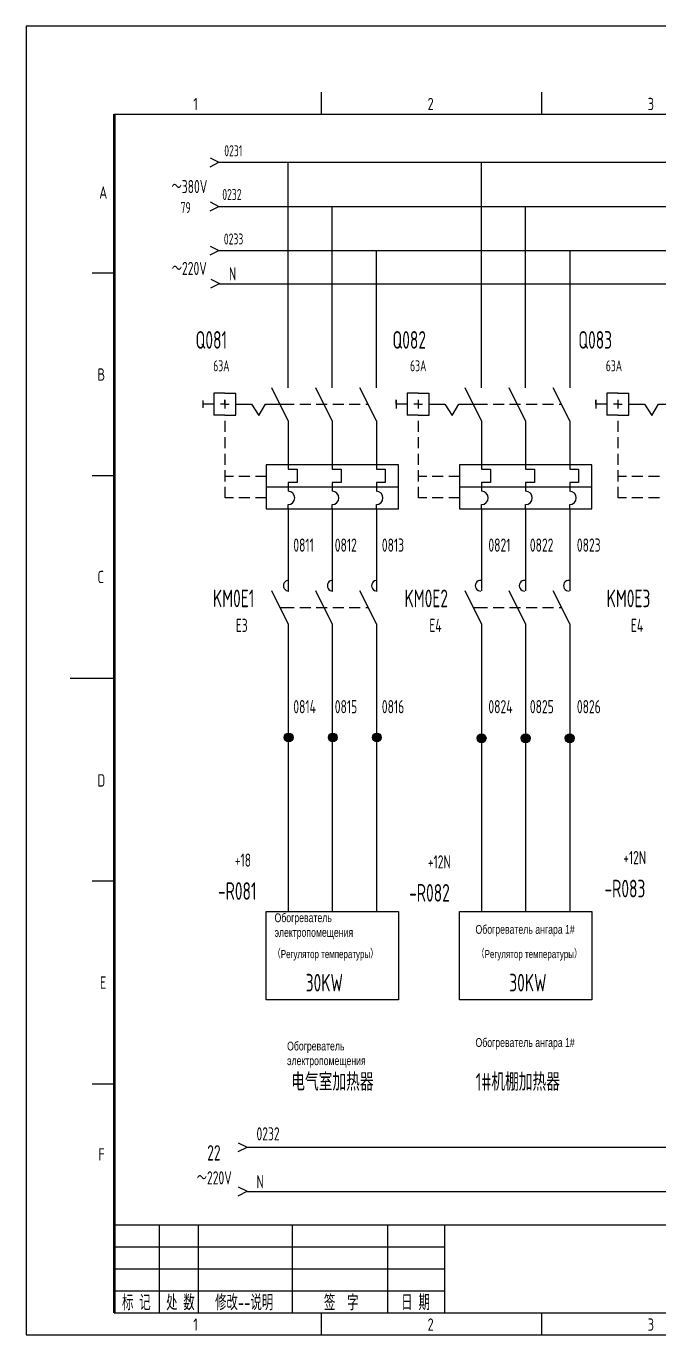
# Model space of a CAD drawing. Header units: millimetres. Extents: x 743 to 25007, y -5378 to 2245.
# Drawn here: x 5319 to 5462.5, y -697.1 to -400.1 of the extents above; entities that cross this region are included whole.
import ezdxf
from ezdxf.enums import TextEntityAlignment as Align

# ---------------------------------------------------------------- set-up
doc = ezdxf.new("R2010")
doc.units = ezdxf.units.MM
doc.header["$LTSCALE"] = 10
doc.header["$MEASUREMENT"] = 0
doc.linetypes.add('DASHED2', pattern=[0.375, 0.25, -0.125])
doc.linetypes.add('HIDDEN', pattern=[0.375, 0.25, -0.125])
for name, color, linetype in [('01', 7, 'Continuous'), ('CONTINUOUS', 7, 'Continuous'), ('DASHED', 7, 'HIDDEN')]:
    doc.layers.add(name, color=color, linetype=linetype)
doc.styles.add('ROMAN', font='ROMANC.shx', dxfattribs={"width": 0.7, "height": 0.7})
doc.styles.get("Standard").update_dxf_attribs({"font": 'isocp', "width": 0.707, "bigfont": 'intecad.shx'})

msp = doc.modelspace()

# ---------------------------------------------------------------- hatches: boundary and pattern name
at = {"linetype": 'HIDDEN'}
h = msp.add_hatch(color=0, dxfattribs=at)
edge = h.paths.add_edge_path()
edge.add_arc((5378.54, -561.53), 1, 0, 360)
h = msp.add_hatch(color=0, dxfattribs=at)
edge = h.paths.add_edge_path()
edge.add_arc((5388.54, -561.53), 1, 0, 360)
h = msp.add_hatch(color=0, dxfattribs=at)
edge = h.paths.add_edge_path()
edge.add_arc((5398.54, -561.53), 1, 0, 360)
h = msp.add_hatch(color=0, dxfattribs=at)
edge = h.paths.add_edge_path()
edge.add_arc((5422.32, -561.72), 1, 0, 360)
h = msp.add_hatch(color=0, dxfattribs=at)
edge = h.paths.add_edge_path()
edge.add_arc((5432.32, -561.72), 1, 0, 360)
h = msp.add_hatch(color=0, dxfattribs=at)
edge = h.paths.add_edge_path()
edge.add_arc((5442.32, -561.72), 1, 0, 360)

# ---------------------------------------------------------------- linework, layer by layer
at = {"linetype": 'DASHED2'}
msp.add_line((5359.07, -485.08), (5359.07, -486.7), dxfattribs=at)
at = {"layer": 'CONTINUOUS', "color": 3}
for p, q in [((5738.96, -400.11), (5318.96, -400.11)), ((5318.96, -400.11), (5318.96, -697.11)), ((5318.96, -697.11), (5738.96, -697.11))]:
    msp.add_line(p, q, dxfattribs=at)
at = {"layer": 'CONTINUOUS', "linetype": 'Continuous'}
for p, q in [((5385.96, -420.11), (5385.96, -415.11)), ((5435.96, -420.11), (5435.96, -415.11)), ((5333.96, -456.11), (5338.96, -456.11)), ((5333.96, -502.11), (5338.96, -502.11)), ((5328.96, -548.11), (5338.96, -548.11)), ((5333.96, -594.11), (5338.96, -594.11)), ((5333.96, -640.11), (5338.96, -640.11)), ((5338.96, -672.11), (5733.96, -672.11)), ((5349.24, -692.11), (5349.24, -672.11)), ((5358.06, -692.11), (5358.06, -672.11)), ((5379.3, -672.11), (5379.3, -692.11)), ((5400.96, -672.11), (5400.96, -692.11)), ((5413.96, -692.11), (5413.96, -672.11)), ((5338.96, -677.11), (5413.96, -677.11)), ((5338.96, -682.11), (5413.96, -682.11)), ((5338.96, -687.11), (5413.96, -687.11)), ((5385.96, -697.11), (5385.96, -692.11)), ((5435.96, -697.11), (5435.96, -692.11))]:
    msp.add_line(p, q, dxfattribs=at)
at = {"layer": 'CONTINUOUS'}
for p, q in [((5338.96, -420.11), (5733.96, -420.11)), ((5360.7, -430), (5362.7, -431)), ((5360.7, -432), (5362.7, -431)), ((5362.7, -431), (5687.87, -431)), ((5378.43, -482.17), (5378.43, -431)), ((5422.32, -482.17), (5422.32, -431)), ((5360.7, -440), (5362.7, -441)), ((5360.7, -442), (5362.7, -441)), ((5362.7, -441), (5697.87, -441)), ((5388.43, -482.17), (5388.43, -441)), ((5432.32, -482.17), (5432.32, -441)), ((5360.7, -450), (5362.7, -451)), ((5360.7, -452), (5362.7, -451)), ((5362.7, -451), (5707.87, -451)), ((5398.43, -482.17), (5398.43, -451)), ((5442.32, -451), (5442.32, -482.17)), ((5360.86, -457.5), (5362.86, -458.5)), ((5360.86, -459.5), (5362.86, -458.5)), ((5362.86, -458.56), (5721.45, -458.56)), ((5361.54, -483.4), (5361.54, -488.4)), ((5364.04, -483.4), (5361.54, -483.4)), ((5364.04, -483.4), (5366.54, -483.4)), ((5366.54, -488.4), (5366.54, -483.4)), ((5378.43, -489.67), (5374.68, -482.17)), ((5388.43, -489.67), (5384.68, -482.17)), ((5398.43, -489.67), (5394.68, -482.17)), ((5405.43, -483.4), (5405.43, -488.4)), ((5407.93, -483.4), (5405.43, -483.4)), ((5407.93, -483.4), (5410.43, -483.4)), ((5410.43, -488.4), (5410.43, -483.4)), ((5422.32, -489.67), (5418.57, -482.17)), ((5432.32, -489.67), (5428.57, -482.17)), ((5442.32, -489.67), (5438.57, -482.17)), ((5453.24, -483.4), (5450.74, -483.4)), ((5450.74, -483.4), (5450.74, -488.4)), ((5453.24, -483.4), (5455.74, -483.4)), ((5455.74, -488.4), (5455.74, -483.4)), ((5361.54, -485.9), (5359.04, -485.9)), ((5364.04, -485.9), (5363.04, -485.9)), ((5364.04, -484.9), (5364.04, -486.9)), ((5364.04, -484.9), (5364.04, -486.9)), ((5364.04, -485.9), (5364.04, -484.9)), ((5364.04, -485.9), (5365.04, -485.9)), ((5366.54, -485.9), (5370.07, -485.9)), ((5370.07, -485.9), (5371.75, -488.44)), ((5371.75, -488.44), (5373.26, -485.92)), ((5373.26, -485.92), (5377.28, -485.92)), ((5402.93, -484.9), (5402.93, -486.9)), ((5402.93, -485.9), (5402.93, -484.9)), ((5405.43, -485.9), (5402.93, -485.9)), ((5407.93, -485.9), (5406.93, -485.9)), ((5407.93, -484.9), (5407.93, -486.9)), ((5407.93, -485.9), (5408.93, -485.9)), ((5410.43, -485.9), (5413.96, -485.9)), ((5413.96, -485.9), (5415.63, -488.44)), ((5415.63, -488.44), (5417.14, -485.92)), ((5417.14, -485.92), (5421.17, -485.92)), ((5448.24, -485.9), (5448.24, -484.9)), ((5448.24, -484.9), (5448.24, -486.9)), ((5450.74, -485.9), (5448.24, -485.9)), ((5453.24, -485.9), (5452.24, -485.9)), ((5453.24, -484.9), (5453.24, -486.9)), ((5453.24, -485.9), (5454.24, -485.9)), ((5455.74, -485.9), (5459.27, -485.9)), ((5459.27, -485.9), (5460.94, -488.44)), ((5460.94, -488.44), (5462.45, -485.92)), ((5462.45, -485.92), (5466.48, -485.92)), ((5364.04, -488.4), (5361.54, -488.4)), ((5364.04, -488.4), (5366.54, -488.4)), ((5378.43, -489.67), (5378.43, -499.67)), ((5388.43, -489.67), (5388.43, -499.67)), ((5398.43, -489.67), (5398.43, -499.67)), ((5407.93, -488.4), (5405.43, -488.4)), ((5407.93, -488.4), (5410.43, -488.4)), ((5422.32, -489.67), (5422.32, -499.67)), ((5432.32, -489.67), (5432.32, -499.67)), ((5442.32, -489.67), (5442.32, -499.67)), ((5453.24, -488.4), (5450.74, -488.4)), ((5453.24, -488.4), (5455.74, -488.4)), ((5403.43, -499.67), (5373.43, -499.67)), ((5373.43, -499.67), (5373.43, -509.67)), ((5378.43, -499.67), (5378.43, -500.67)), ((5378.43, -500.67), (5380.43, -500.67)), ((5380.43, -500.67), (5380.43, -503.67)), ((5388.43, -499.67), (5388.43, -500.67)), ((5388.43, -500.67), (5390.43, -500.67)), ((5390.43, -500.67), (5390.43, -503.67)), ((5398.43, -499.67), (5398.43, -500.67)), ((5398.43, -500.67), (5400.43, -500.67)), ((5400.43, -500.67), (5400.43, -503.67)), ((5403.43, -509.67), (5403.43, -499.67)), ((5447.32, -499.67), (5417.32, -499.67)), ((5417.32, -499.67), (5417.32, -509.67)), ((5422.32, -499.67), (5422.32, -500.67)), ((5422.32, -500.67), (5424.32, -500.67)), ((5424.32, -500.67), (5424.32, -503.67)), ((5432.32, -499.67), (5432.32, -500.67)), ((5432.32, -500.67), (5434.32, -500.67)), ((5434.32, -500.67), (5434.32, -503.67)), ((5442.32, -499.67), (5442.32, -500.67)), ((5442.32, -500.67), (5444.32, -500.67)), ((5444.32, -500.67), (5444.32, -503.67)), ((5447.32, -509.67), (5447.32, -499.67)), ((5373.43, -504.67), (5403.43, -504.67)), ((5380.43, -503.67), (5378.43, -503.67)), ((5378.43, -503.67), (5378.43, -505.67)), ((5390.43, -503.67), (5388.43, -503.67)), ((5388.43, -503.67), (5388.43, -505.67)), ((5398.43, -503.67), (5398.43, -505.67)), ((5400.43, -503.67), (5398.43, -503.67)), ((5417.32, -504.67), (5447.32, -504.67)), ((5422.32, -503.67), (5422.32, -505.67)), ((5424.32, -503.67), (5422.32, -503.67)), ((5434.32, -503.67), (5432.32, -503.67)), ((5432.32, -503.67), (5432.32, -505.67)), ((5444.32, -503.67), (5442.32, -503.67)), ((5442.32, -503.67), (5442.32, -505.67)), ((5373.43, -509.67), (5403.43, -509.67)), ((5378.43, -509.67), (5378.43, -508.67)), ((5378.43, -509.67), (5378.43, -528.26)), ((5388.43, -509.67), (5388.43, -508.67)), ((5388.43, -509.67), (5388.43, -528.26)), ((5398.43, -509.67), (5398.43, -508.67)), ((5398.43, -509.67), (5398.43, -528.26)), ((5417.32, -509.67), (5447.32, -509.67)), ((5422.32, -509.67), (5422.32, -508.67)), ((5422.32, -509.67), (5422.32, -528.26)), ((5432.32, -509.67), (5432.32, -508.67)), ((5432.32, -509.67), (5432.32, -528.26)), ((5442.32, -509.67), (5442.32, -508.67)), ((5442.32, -509.67), (5442.32, -528.26)), ((5378.43, -535.76), (5374.68, -528.26)), ((5388.43, -535.76), (5384.68, -528.26)), ((5398.43, -535.76), (5394.68, -528.26)), ((5422.32, -535.76), (5418.57, -528.26)), ((5432.32, -535.76), (5428.57, -528.26)), ((5442.32, -535.76), (5438.57, -528.26)), ((5376.56, -532.01), (5377.28, -532.01)), ((5420.45, -532.01), (5421.17, -532.01)), ((5378.43, -535.76), (5378.43, -601.07)), ((5388.43, -535.76), (5388.43, -601.07)), ((5398.43, -535.76), (5398.43, -601.07)), ((5422.32, -535.76), (5422.32, -601.07)), ((5432.32, -535.76), (5432.32, -601.07)), ((5442.32, -535.76), (5442.32, -601.07)), ((5373.43, -601.07), (5403.43, -601.07)), ((5373.43, -621.07), (5373.43, -601.07)), ((5403.43, -601.07), (5403.43, -621.07)), ((5417.32, -601.07), (5447.32, -601.07)), ((5417.32, -621.07), (5417.32, -601.07)), ((5447.32, -601.07), (5447.32, -621.07)), ((5403.43, -621.07), (5373.43, -621.07)), ((5447.32, -621.07), (5417.32, -621.07)), ((5367.1, -653.51), (5369.1, -654.51)), ((5367.1, -655.51), (5369.1, -654.51)), ((5369.1, -654.51), (5513.69, -654.51)), ((5367.1, -663.54), (5369.1, -664.54)), ((5367.1, -665.54), (5369.1, -664.54)), ((5369.1, -664.59), (5523.69, -664.59)), ((5338.96, -692.11), (5733.96, -692.11))]:
    msp.add_line(p, q, dxfattribs=at)
at = {"layer": 'CONTINUOUS', "lineweight": 50}
msp.add_line((5338.96, -420.11), (5338.96, -692.11), dxfattribs=at)
at = {"layer": 'CONTINUOUS'}
for centre in [(5378.54, -561.53), (5388.54, -561.53), (5398.54, -561.53), (5422.32, -561.72), (5432.32, -561.72), (5442.32, -561.72)]:
    msp.add_circle(centre, 1, dxfattribs=at)
for centre in [(5378.43, -507.17), (5388.43, -507.17), (5398.43, -507.17), (5422.32, -507.17), (5432.32, -507.17), (5442.32, -507.17)]:
    msp.add_arc(centre, 1.5, 270, 90, dxfattribs=at)
at = {"layer": 'CONTINUOUS', "color": 1}
for centre in [(5378.54, -527.09), (5388.52, -527.09), (5398.58, -527.09), (5422.09, -527.09), (5432.08, -527.09), (5442.13, -527.09)]:
    msp.add_arc(centre, 1.21, 87.5424, 272.4576, dxfattribs=at)
at = {"layer": 'DASHED'}
for p, q in [((5377.28, -485.92), (5396.56, -485.92)), ((5421.17, -485.92), (5440.45, -485.92)), ((5364.1, -507.16), (5364.12, -488.4)), ((5407.99, -507.16), (5408, -488.4)), ((5453.29, -507.16), (5453.31, -488.4)), ((5373.48, -502.3), (5364.12, -502.3)), ((5417.37, -502.3), (5408, -502.3)), ((5462.68, -502.3), (5453.31, -502.3)), ((5373.48, -507.16), (5364.1, -507.16)), ((5417.37, -507.16), (5407.99, -507.16)), ((5462.68, -507.16), (5453.29, -507.16)), ((5377.28, -532.01), (5396.56, -532.01)), ((5421.17, -532.01), (5440.45, -532.01))]:
    msp.add_line(p, q, dxfattribs=at)

# ---------------------------------------------------------------- texts
at = {"width": 0.707}
for s, height, p in [('0231', 2.5, (5363.92, -429.63)), ('～380V', 3, (5351.94, -438.01)), ('0232', 2.5, (5363.47, -439.56)), ('79', 2.5, (5354.01, -442.53)), ('0233', 2.5, (5363.82, -449.66)), ('～220V', 3, (5352, -456.59)), ('N', 3, (5364.99, -457.81)), ('63A', 2.5, (5361.41, -478.43)), ('63A', 2.5, (5406.09, -478.43)), ('63A', 2.5, (5450.51, -478.43)), ('30KW', 4, (5382.4, -619.19)), ('30KW', 4, (5428.6, -619.18)), ('电气室加热器', 4, (5379.13, -641.71)), ('1#机棚加热器', 4, (5420.98, -641.71)), ('0232', 3, (5371.23, -653)), ('～220V', 3, (5357.67, -662.98)), ('N', 3, (5371.23, -663.85))]:
    msp.add_text(s, height=height, dxfattribs=at).set_placement(p)
at = {"color": 1, "width": 0.707}
for s, p in [('E3', (5366.53, -537.6)), ('E4', (5410.45, -537.6)), ('E4', (5456.2, -537.6))]:
    msp.add_text(s, height=3, dxfattribs=at).set_placement(p)
at = {"char_height": 2, "width": 27.3172, "attachment_point": 1}
for s, insert in [('{\\fArial|b0|i0|c204|p34;Обогреватель электропомещения}', (5375.33, -601.45)), ('{\\fArial|b0|i0|c204|p34;Обогреватель ангара 1#}', (5420.94, -604.09)), ('{\\H0.9167x;（\\fArial|b0|i0|c204|p34;Регулятор температуры\\Fisocp,intecad|c134;）}', (5374.93, -609.78)), ('{\\H0.9167x;（\\fArial|b0|i0|c204|p34;Регулятор температуры\\Fisocp,intecad|c134;）}', (5421.19, -609.78)), ('{\\fArial|b0|i0|c204|p34;Обогреватель электропомещения}', (5378.18, -630.57)), ('{\\fArial|b0|i0|c204|p34;Обогреватель ангара 1#}', (5420.94, -629.77))]:
    msp.add_mtext(s, dxfattribs=dict(at, insert=insert))
at = {"layer": '01', "width": 0.707}
msp.add_text('22', height=3.5, dxfattribs=at).set_placement((5360.05, -657.56))
at = {"layer": 'CONTINUOUS', "linetype": 'Continuous', "style": 'ROMAN', "width": 0.7}
for s, p in [('1', (5356.89, -419.17)), ('2', (5410.05, -419.17)), ('3', (5460.02, -419.17)), ('A', (5335.53, -439.26)), ('B', (5335.14, -480.57)), ('C', (5335.14, -526.52)), ('D', (5335.14, -572.68)), ('E', (5335.69, -618.57)), ('F', (5335.34, -657.57)), ('1', (5356.89, -696.17)), ('2', (5410.05, -696.17)), ('3', (5460.02, -696.17))]:
    msp.add_text(s, height=2.8, dxfattribs=at).set_placement(p)
at = {"layer": 'CONTINUOUS', "width": 0.707}
for s, height, p in [(' Q081             ', 4, (5355.79, -473.31)), (' Q082             ', 4, (5400.47, -473.31)), (' Q083           ', 4, (5442.65, -473.31)), ('0811', 3, (5379.59, -519.38)), ('0812', 3, (5389, -519.38)), ('0813', 3, (5399.68, -519.38)), ('0821', 3, (5423.86, -519.38)), ('0822', 3, (5433.27, -519.38)), ('0823', 3, (5443.94, -519.38)), ('0814', 3, (5379.59, -556.05)), ('0815', 3, (5389, -556.05)), ('0816', 3, (5399.68, -556.05)), ('0824', 3, (5423.86, -556.05)), ('0825', 3, (5433.27, -556.05)), ('0826', 3, (5443.94, -556.05)), ('+18', 3, (5366.31, -590.88)), ('+12N', 3, (5454.46, -590.3)), ('+12N', 3, (5410.12, -591.27)), ('-R083', 4, (5450.21, -597.83)), ('-R081', 4, (5362.49, -598.38)), ('-R082', 4, (5405.88, -598.8))]:
    msp.add_text(s, height=height, dxfattribs=at).set_placement(p)
at = {"layer": 'CONTINUOUS', "color": 1, "width": 0.707}
for s, p in [('KM0E1', (5361.34, -531.98)), ('KM0E2', (5404.82, -531.98)), ('KM0E3', (5450.69, -531.98))]:
    msp.add_text(s, height=4, dxfattribs=at).set_placement(p)
at = {"layer": 'CONTINUOUS', "width": 0.67}
for s, p in [('标 记', (5343.96, -689.61)), ('处 数', (5353.96, -689.61)), ('修改--说明', (5368.43, -689.61)), ('签  字', (5390.46, -689.61)), ('日 期', (5407.34, -689.61))]:
    msp.add_text(s, height=3.5, dxfattribs=at).set_placement(p, align=Align.MIDDLE)

doc.saveas('drawing.dxf')
